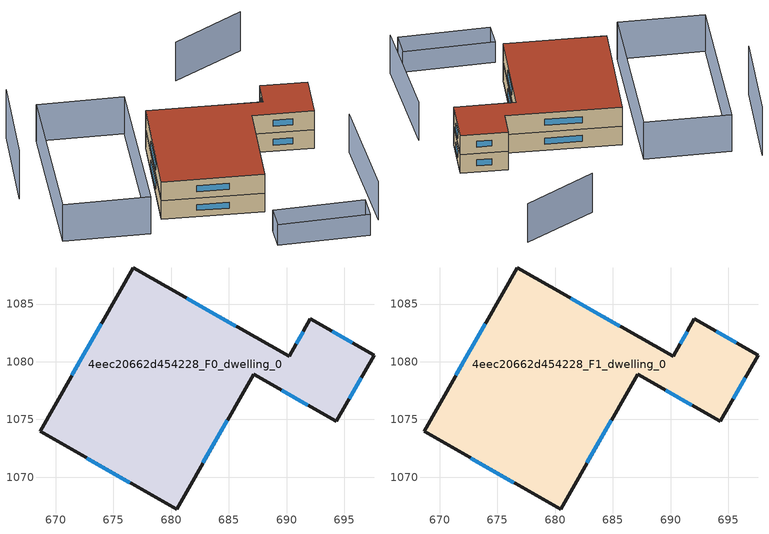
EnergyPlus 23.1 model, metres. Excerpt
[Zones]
4eec20662d454228_F0_dwelling_0
 floor ground (EU_floor_Construction): 692.07,1083.71 697.58,1080.58 694.31,1074.84 687.14,1078.92 680.47,1067.22 668.63,1073.96 676.71,1088.14 690.21,1080.45 z0
 wall outside (EU_wall_Construction): 676.71,1088.14 668.63,1073.96 680.47,1067.22 687.14,1078.92 694.31,1074.84 697.58,1080.58 692.07,1083.71 690.21,1080.45 676.71,1088.14 z0:3
 window (EU_Window_Construction): 673.94,1083.28 671.4,1078.81 / 685.59,1083.09 681.33,1085.51 / 691.43,1082.6 690.85,1081.57 / 695.69,1081.65 693.95,1082.64 / 695.43,1076.81 696.46,1078.61 / 689.59,1077.53 691.85,1076.24 / 682.75,1071.23 684.85,1074.92 / 672.69,1071.65 676.42,1069.52 z1.03:1.97
4eec20662d454228_F1_dwelling_0
 floor to 4eec20662d454228_F0_dwelling_0 (EU_floor_Construction): 692.06,1083.71 697.57,1080.58 694.31,1074.84 687.13,1078.92 680.47,1067.22 668.63,1073.96 676.7,1088.14 690.21,1080.45 z3
 wall outside (EU_wall_Construction): 676.71,1088.14 668.63,1073.96 680.47,1067.22 687.14,1078.92 694.31,1074.84 697.58,1080.58 692.07,1083.71 690.21,1080.45 676.71,1088.14 z3:6
 window (EU_Window_Construction): 673.94,1083.28 671.4,1078.81 / 685.59,1083.09 681.33,1085.51 / 691.43,1082.6 690.85,1081.57 / 695.69,1081.65 693.95,1082.64 / 695.43,1076.81 696.46,1078.61 / 689.59,1077.53 691.85,1076.24 / 682.75,1071.23 684.85,1074.92 / 672.69,1071.65 676.42,1069.52 z4.03:4.97
 roof outside (EU_roof_Construction): 694.31,1074.84 697.58,1080.58 692.07,1083.71 690.21,1080.45 676.71,1088.14 668.63,1073.96 680.47,1067.22 687.14,1078.92 z6
shading: 678.78,1063.17 689.82,1057.75 / 689.82,1057.75 688.34,1054.74 / 688.34,1054.74 677.3,1060.15 / 677.3,1060.15 678.78,1063.17 z0:3.3; 691.26,1056.9 697.44,1071.35 z0:6.1; 676.44,1092.42 665.58,1072.19 / 665.58,1072.19 655.32,1077.7 / 655.32,1077.7 666.18,1097.93 / 666.18,1097.93 676.44,1092.42 z0:5.9; 663.53,1101.01 656.63,1088.88 z0:7.7; 699.92,1098.4 689.01,1097.98 z0:6.2
[Building]
EU S2 Campaign: North Axis=0; Terrain=City; Solar Distribution=FullExterior
[Site:Location]
Cape.Town.Intl.AP: Latitude=-33.965; Longitude=18.602; Time Zone=2; Elevation=46
[SizingPeriod:WeatherFileDays]
AnnualSizingPeriod: Begin Month=1; Begin Day of Month=1; End Month=12; End Day of Month=31; Day of Week for Start Day=Monday; Use Weather File Daylight Saving Period=No; Use Weather File Rain and Snow Indicators=No
[MATERIAL]
EU_InternalMass_Material: Roughness=MediumRough; Thickness=0.1; Conductivity=1; Density=1800; Specific Heat=900; Thermal Absorptance=0.9; Solar Absorptance=0.7; Visible Absorptance=0.7
[MATERIAL:NOMASS] Roughness=MediumRough; Thermal Absorptance=0.9; Solar Absorptance=0.7; Visible Absorptance=0.7
Name | Thermal Resistance
EU_wall_NoMass | 0.493876
EU_roof_NoMass | 0.449382
EU_floor_NoMass | 1.25
[WINDOWMATERIAL:SIMPLEGLAZINGSYSTEM]
EU_Window_SimpleGlazing: UFactor=4.4; Solar Heat Gain Coefficient=0.85; Visible Transmittance=0.85
[CONSTRUCTION]
EU_wall_Construction: EU_wall_NoMass
EU_roof_Construction: EU_roof_NoMass
EU_floor_Construction: EU_floor_NoMass
EU_Window_Construction: EU_Window_SimpleGlazing
EU_InternalMass_Construction: EU_InternalMass_Material
[ZONE] Type=1; Multiplier=1; Ceiling Height=autocalculate; Floor Area=autocalculate; Part of Total Floor Area=Yes
Name | Volume
4eec20662d454228_F0_dwelling_0 | 808.917
4eec20662d454228_F1_dwelling_0 | 808.918
[INTERNALMASS] Construction=EU_InternalMass_Construction; Surface Area=269.639
Name | Zone or ZoneList
4eec20662d454228_F0_dwelling_0_EU_InternalMass | 4eec20662d454228_F0_dwelling_0
4eec20662d454228_F1_dwelling_0_EU_InternalMass | 4eec20662d454228_F1_dwelling_0
[OTHEREQUIPMENT] Fuel Type=Electricity; Design Level Calculation Method=Watts/Area; Power per Zone Floor Area=1; Fraction Latent=0; Fraction Radiant=0; Fraction Lost=0; Carbon Dioxide Generation Rate=0; EndUse Subcategory=EU_Step8_InternalGains
Name | Zone or ZoneList or Space or SpaceList | Schedule
EU_Step8_InternalGain_4eec20662d454228_F0_dwelling_0_f000 | 4eec20662d454228_F0_dwelling_0 | EU_Step8_GainSchedule_4eec20662d454228_F0_dwelling_0_f000
EU_Step8_InternalGain_4eec20662d454228_F1_dwelling_0_f000 | 4eec20662d454228_F1_dwelling_0 | EU_Step8_GainSchedule_4eec20662d454228_F1_dwelling_0_f000
[ZONEVENTILATION:DESIGNFLOWRATE] Schedule=EU_AlwaysOn; Design Flow Rate Calculation Method=AirChanges/Hour; Air Changes per Hour=0.64; Ventilation Type=Natural; Fan Pressure Rise=0; Fan Total Efficiency=1; Constant Term Coefficient=1; Temperature Term Coefficient=0; Velocity Term Coefficient=0; Velocity Squared Term Coefficient=0; Minimum Indoor Temperature=-100; Maximum Indoor Temperature=100; Delta Temperature=-100; Minimum Outdoor Temperature=-100; Maximum Outdoor Temperature=100; Maximum Wind Speed=40
Name | Zone or ZoneList or Space or SpaceList
EU_ConstantAir_4eec20662d454228_F0_dwelling_0 | 4eec20662d454228_F0_dwelling_0
EU_ConstantAir_4eec20662d454228_F1_dwelling_0 | 4eec20662d454228_F1_dwelling_0
[HVACTEMPLATE:THERMOSTAT] Constant Heating Setpoint=20; Constant Cooling Setpoint=50
EU_HeatOnly_4eec20662d454228_F0_dwelling_0; EU_HeatOnly_4eec20662d454228_F1_dwelling_0
[HVACTEMPLATE:ZONE:IDEALLOADSAIRSYSTEM] System Availability Schedule=EU_AlwaysOn; Maximum Heating Supply Air Temperature=50; Minimum Cooling Supply Air Temperature=13; Maximum Heating Supply Air Humidity Ratio=0.0156; Minimum Cooling Supply Air Humidity Ratio=0.0077; Heating Limit=NoLimit; Cooling Limit=NoLimit; Heating Availability Schedule=EU_AlwaysOn; Cooling Availability Schedule=EU_CoolingOff; Dehumidification Control Type=ConstantSensibleHeatRatio; Cooling Sensible Heat Ratio=0.7; Dehumidification Setpoint=60; Humidification Control Type=None; Humidification Setpoint=30; Outdoor Air Method=None; Outdoor Air Flow Rate per Person=0.00944; Outdoor Air Flow Rate per Zone Floor Area=0; Outdoor Air Flow Rate per Zone=0; Demand Controlled Ventilation Type=None; Outdoor Air Economizer Type=NoEconomizer; Heat Recovery Type=None; Sensible Heat Recovery Effectiveness=0.7; Latent Heat Recovery Effectiveness=0.65
Name | Template Thermostat
4eec20662d454228_F0_dwelling_0 | EU_HeatOnly_4eec20662d454228_F0_dwelling_0
4eec20662d454228_F1_dwelling_0 | EU_HeatOnly_4eec20662d454228_F1_dwelling_0
[SIZING:ZONE] Zone Cooling Design Supply Air Temperature Input Method=SupplyAirTemperature; Zone Cooling Design Supply Air Temperature=13; Zone Heating Design Supply Air Temperature Input Method=SupplyAirTemperature; Zone Heating Design Supply Air Temperature=50; Zone Cooling Design Supply Air Humidity Ratio=0.008; Zone Heating Design Supply Air Humidity Ratio=0.008; Cooling Design Air Flow Method=DesignDay; Cooling Design Air Flow Rate=0; Cooling Minimum Air Flow per Zone Floor Area=0.000762; Cooling Minimum Air Flow=0; Cooling Minimum Air Flow Fraction=0.2; Heating Design Air Flow Method=DesignDay; Heating Design Air Flow Rate=0; Heating Maximum Air Flow per Zone Floor Area=0.002032; Heating Maximum Air Flow=0.141576; Heating Maximum Air Flow Fraction=0.3; Account for Dedicated Outdoor Air System=No; Dedicated Outdoor Air System Control Strategy=NeutralSupplyAir; Dedicated Outdoor Air Low Setpoint Temperature for Design=autosize; Dedicated Outdoor Air High Setpoint Temperature for Design=autosize; Zone Load Sizing Method=Sensible Load Only No Latent Load; Zone Latent Cooling Design Supply Air Humidity Ratio Input Method=HumidityRatioDifference; Zone Cooling Design Supply Air Humidity Ratio Difference=0.005; Zone Latent Heating Design Supply Air Humidity Ratio Input Method=HumidityRatioDifference; Zone Humidification Design Supply Air Humidity Ratio Difference=0.005
4eec20662d454228_F0_dwelling_0; 4eec20662d454228_F1_dwelling_0
[SCHEDULE:CONSTANT]
Name | Hourly Value
EU_AlwaysOn | 1
EU_CoolingOff | 0
[SCHEDULE:FILE] Column Number=1; Rows to Skip at Top=0; Number of Hours of Data=8760; Column Separator=Comma; Interpolate to Timestep=No; Minutes per Item=60; Adjust Schedule for Daylight Savings=Yes
Name | File
EU_Step8_GainSchedule_4eec20662d454228_F0_dwelling_0_f000 | ../../schedules/4eec20662d454228/4eec20662d454228_F0_dwelling_0_f000_gain.csv
EU_Step8_GainSchedule_4eec20662d454228_F1_dwelling_0_f000 | ../../schedules/4eec20662d454228/4eec20662d454228_F1_dwelling_0_f000_gain.csv
